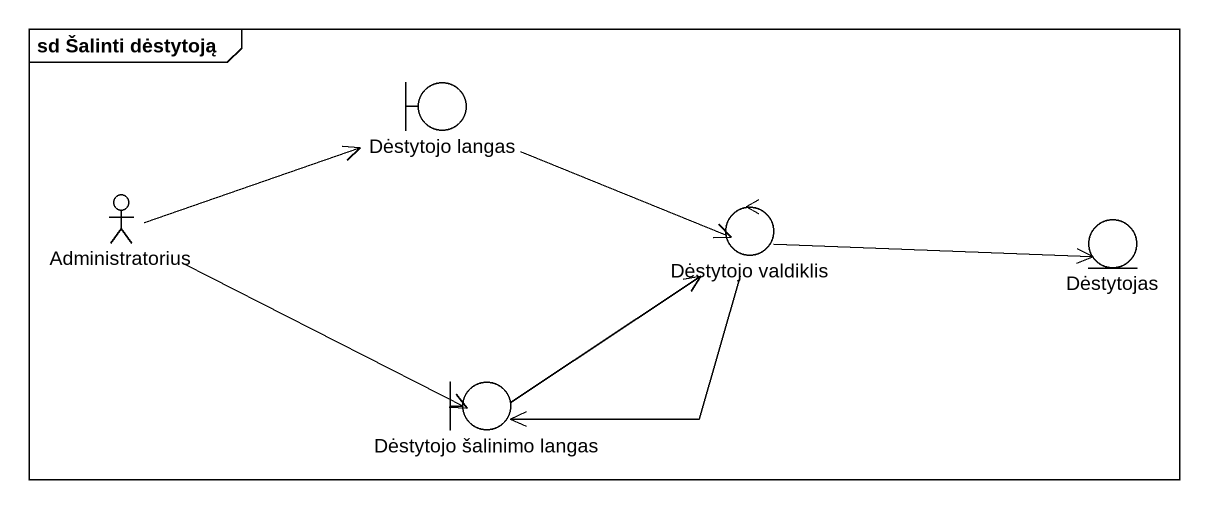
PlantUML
@startuml
mainframe sd Šalinti dėstytoją
boundary "Dėstytojo langas" as Dėstytojo_langas
actor Administratorius
control "Dėstytojo valdiklis" as Dėstytojo_valdiklis
entity Dėstytojas
boundary "Dėstytojo šalinimo langas" as Dėstytojo_šalinimo_langas
Dėstytojo_langas -right-> Dėstytojo_valdiklis
Administratorius -right-> Dėstytojo_langas
Administratorius -right-> Dėstytojo_šalinimo_langas
Dėstytojo_valdiklis -right-> Dėstytojas
Dėstytojo_valdiklis --> Dėstytojo_šalinimo_langas
Dėstytojo_šalinimo_langas -up-> Dėstytojo_valdiklis
@enduml
